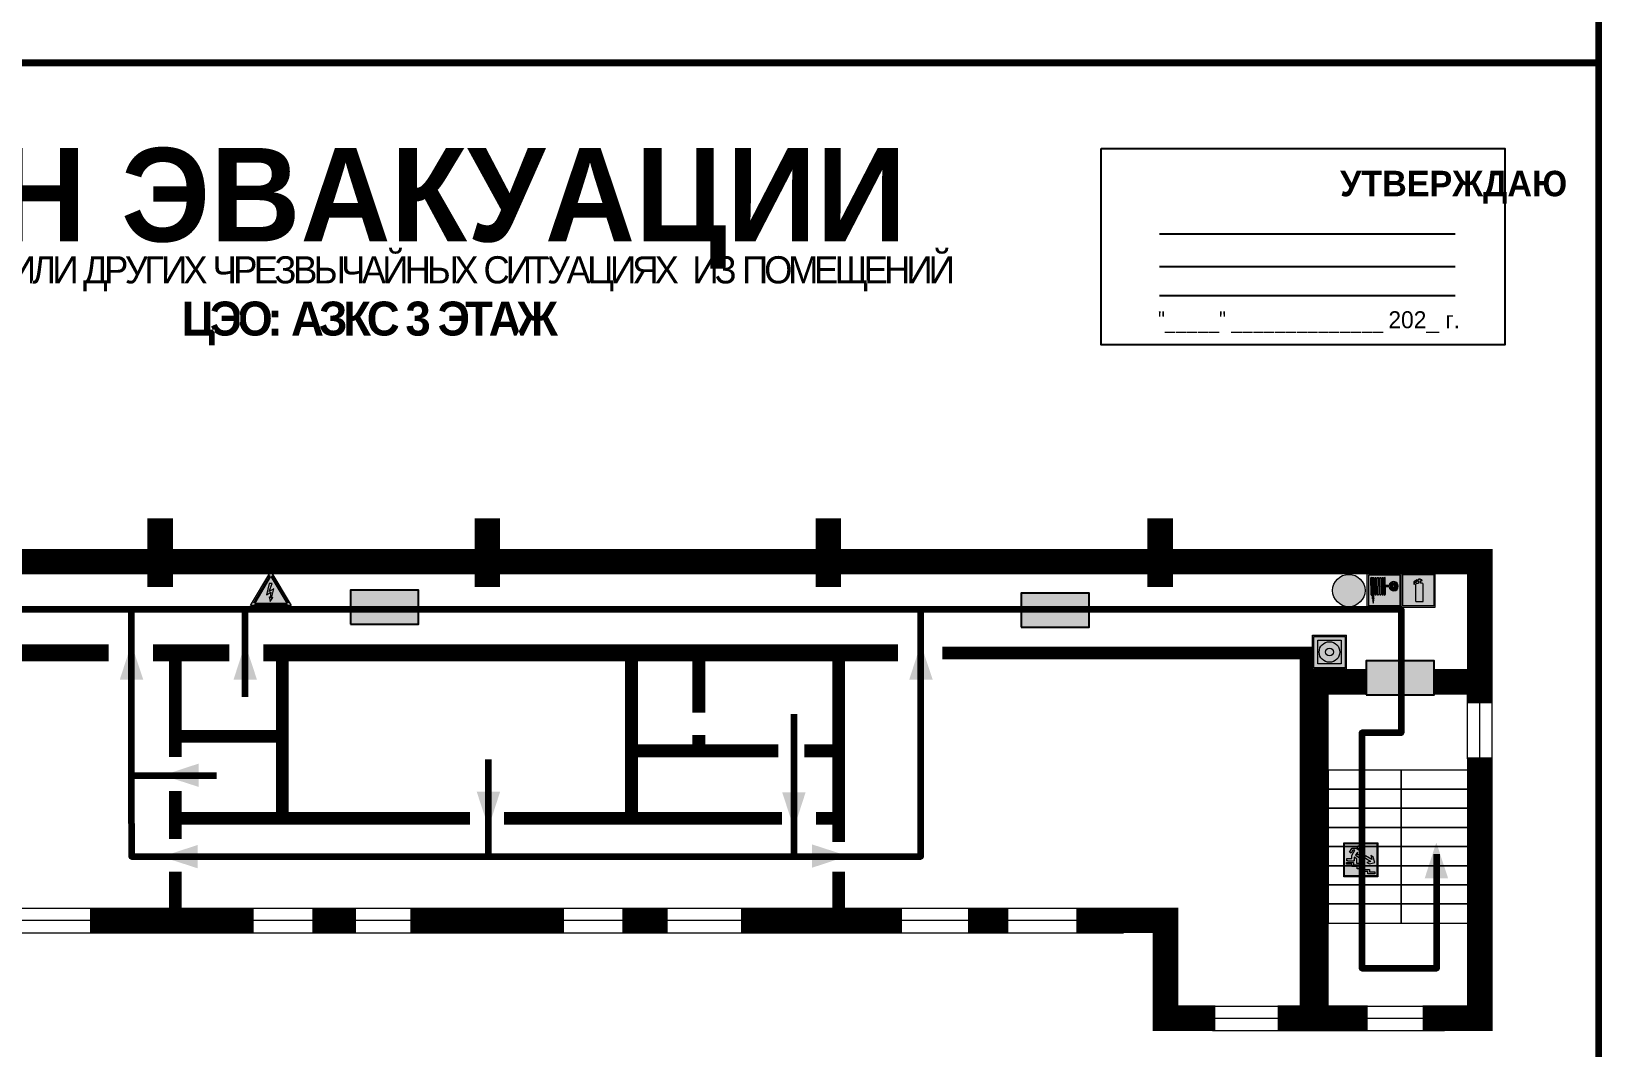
# Model space of a CAD drawing. Header units: millimetres. Extents: x 13114 to 67229, y 22859 to 38520.
# Drawn here: x 26535.2 to 26904, y 24834 to 25073.2 of the extents above; entities that cross this region are included whole.
import ezdxf

# ---------------------------------------------------------------- set-up
doc = ezdxf.new("R2010")
doc.units = ezdxf.units.MM
doc.layers.add('План_Штампы', color=7, linetype='Continuous')
doc.styles.add('обычный', font='arial.ttf')

# ---------------------------------------------------------------- blocks, each defined once
blk = doc.blocks.new('A$C7B4425F7')
at = {"true_color": 0xffffff}
blk.add_hatch(color=7, dxfattribs=at).paths.add_polyline_path([(0, 0), (-16, 0), (-16, -8), (0, -8)])
h = blk.add_hatch(color=126)
h.paths.add_polyline_path([(-0.2, -0.2), (-15.8, -0.2), (-15.8, -7.8), (-0.2, -7.8)])
h.paths.add_polyline_path([(-11.76, -2.03), (-11.76, -3.66), (-11.17, -3.66, -0.568275), (-11.17, -6.18), (-12.58, -6.18), (-12.58, -2.03)], flags=16)
h.paths.add_polyline_path([(-13.33, -4.12, -0.495768), (-13.59, -6.18), (-15.03, -6.18), (-15.03, -2.03), (-13.59, -2.03, -0.487973)], flags=16)
h.paths.add_polyline_path([(-10.25, -2.03), (-9.48, -2.03), (-9.48, -6.18), (-10.25, -6.18)], flags=16)
h.paths.add_polyline_path([(-13.84, -3.69), (-14.24, -3.69), (-14.24, -3.03), (-13.9, -3.03, -0.692621)], flags=0)
h.paths.add_polyline_path([(-9.15, -2.03), (-8.4, -2.03), (-8.04, -3.07), (-7.68, -2.03), (-6.93, -2.03), (-7.64, -4.1), (-6.93, -6.18), (-7.68, -6.18), (-8.04, -5.14), (-8.4, -6.18), (-9.15, -6.18), (-8.44, -4.1)], flags=16)
h.paths.add_polyline_path([(-11.76, -4.46), (-11.42, -4.46, -0.692621), (-11.36, -5.12), (-11.76, -5.12)], flags=0)
h.paths.add_polyline_path([(-13.9, -5.2), (-14.24, -5.2), (-14.24, -4.55), (-13.84, -4.55, -0.708038)], flags=0)
edge = h.paths.add_edge_path(flags=16)
edge.add_ellipse((-5.51, -4.08), major_axis=(0, 2.05), ratio=0.586184, start_angle=0, end_angle=360)
edge = h.paths.add_edge_path(flags=0)
edge.add_ellipse((-5.51, -4.08), major_axis=(0, 1.14), ratio=0.454828, start_angle=0, end_angle=360)
h.paths.add_polyline_path([(-4.13, -4.96, 0.377264), (-3.48, -4.52, 0.0555), (-3.16, -2.03), (-1.66, -2.03), (-1.66, -4.96), (-0.96, -4.96), (-0.96, -7.01), (-1.75, -7.01), (-1.75, -6.18), (-3.3, -6.18), (-3.3, -7.02), (-4.13, -7.02)], flags=16)
h.paths.add_polyline_path([(-2.73, -2.91), (-2.28, -2.91), (-2.28, -4.96), (-3.05, -4.96, 0.079136)], flags=0)
at = {"color": 126}
blk.add_lwpolyline([(-16, -8), (0, -8), (0, 0), (-16, 0)], close=True, dxfattribs=at)
blk = doc.blocks.new('вниз')
at = {"lineweight": 0, "true_color": 0xffffff}
h = blk.add_hatch(color=7, dxfattribs=at)
h.dxf.hatch_style = 1
h.paths.add_polyline_path([(40994.51, -4472.22), (40986.51, -4472.22), (40986.51, -4480.22), (40994.51, -4480.22)])
h.paths.add_polyline_path([(40994.31, -4472.42), (40994.31, -4480.01), (40986.71, -4480.01), (40986.71, -4472.42)], flags=16)
h.paths.add_polyline_path([(40988.43, -4473.53), (40989.43, -4473.53), (40990.19, -4473.96), (40990.19, -4474.6), (40991, -4474.6), (40991, -4475.06), (40989.73, -4475.06), (40989.73, -4474.46), (40989.3, -4475.18), (40990.17, -4475.7), (40990.17, -4477.11), (40989.63, -4477.11), (40989.63, -4476.01), (40988.94, -4475.59), (40988.94, -4476.46), (40988.94, -4476.46), (40987.47, -4476.46), (40987.26, -4476.46), (40987.26, -4475.92), (40988.4, -4475.92), (40988.4, -4475.2), (40989.1, -4473.99), (40988.66, -4473.99), (40988.24, -4474.7), (40987.86, -4474.47), (40988.41, -4473.56)], flags=0)
h.paths.add_polyline_path([(40990.55, -4473.29, -1), (40989.69, -4473.29, -1)], flags=0)
h.paths.add_polyline_path([(40988.85, -4476.89), (40988.85, -4477.43), (40990.1, -4477.43), (40990.1, -4477.99), (40991.34, -4477.99), (40991.34, -4478.54), (40992.59, -4478.54), (40992.59, -4479.09), (40993.83, -4479.09), (40993.83, -4479.52), (40992.17, -4479.52), (40992.17, -4478.97), (40990.91, -4478.97), (40990.91, -4478.41), (40989.68, -4478.41), (40989.68, -4477.86), (40988.43, -4477.86), (40988.43, -4477.31), (40987.6, -4477.31), (40987.18, -4477.31), (40987.18, -4476.89)], flags=0)
h.paths.add_polyline_path([(40991.61, -4475.33), (40993.12, -4476.2), (40992.9, -4475.27), (40993.48, -4475.6), (40993.83, -4476.88), (40992.56, -4477.22), (40991.97, -4476.88), (40992.9, -4476.61), (40991.38, -4475.74), (40991.58, -4475.39)], flags=0)
h.paths.add_polyline_path([(40990.19, -4473.96), (40989.43, -4473.53), (40988.43, -4473.53), (40988.41, -4473.56), (40987.86, -4474.47), (40988.24, -4474.7), (40988.66, -4473.99), (40989.1, -4473.99), (40988.4, -4475.2), (40988.4, -4475.92), (40987.26, -4475.92), (40987.26, -4476.46), (40987.47, -4476.46), (40988.94, -4476.46), (40988.94, -4476.27), (40988.94, -4475.59), (40989.63, -4476.01), (40989.63, -4477.11), (40990.17, -4477.11), (40990.17, -4475.7), (40989.3, -4475.18), (40989.73, -4474.46), (40989.73, -4475.06), (40991, -4475.06), (40991, -4474.6), (40990.19, -4474.6)], flags=0)
h.paths.add_polyline_path([(40990.55, -4473.29, 1), (40989.69, -4473.29, 1)], flags=0)
h.paths.add_polyline_path([(40991.61, -4475.33), (40991.58, -4475.39), (40991.38, -4475.74), (40992.9, -4476.61), (40991.97, -4476.88), (40992.56, -4477.22), (40993.83, -4476.88), (40993.48, -4475.6), (40992.9, -4475.27), (40993.12, -4476.2)], flags=0)
h.paths.add_polyline_path([(40990.1, -4477.43), (40988.85, -4477.43), (40988.85, -4476.89), (40987.18, -4476.89), (40987.18, -4477.31), (40987.6, -4477.31), (40988.43, -4477.31), (40988.43, -4477.86), (40989.68, -4477.86), (40989.68, -4478.41), (40990.91, -4478.41), (40990.91, -4478.97), (40992.17, -4478.97), (40992.17, -4479.52), (40993.83, -4479.52), (40993.83, -4479.09), (40992.59, -4479.09), (40992.59, -4478.54), (40991.34, -4478.54), (40991.34, -4477.99), (40990.1, -4477.99)], flags=0)
at = {"lineweight": 0}
h = blk.add_hatch(color=126, dxfattribs=at)
h.dxf.hatch_style = 1
h.paths.add_polyline_path([(40994.31, -4472.42), (40986.71, -4472.42), (40986.71, -4480.01), (40994.31, -4480.01)])
h.paths.add_polyline_path([(40988.43, -4473.53), (40989.43, -4473.53), (40990.19, -4473.96), (40990.19, -4474.6), (40991, -4474.6), (40991, -4475.06), (40989.73, -4475.06), (40989.73, -4474.46), (40989.3, -4475.18), (40990.17, -4475.7), (40990.17, -4477.11), (40989.63, -4477.11), (40989.63, -4476.01), (40988.94, -4475.59), (40988.94, -4476.46), (40988.94, -4476.46), (40987.47, -4476.46), (40987.26, -4476.46), (40987.26, -4475.92), (40988.4, -4475.92), (40988.4, -4475.2), (40989.1, -4473.99), (40988.66, -4473.99), (40988.24, -4474.7), (40987.86, -4474.47), (40988.41, -4473.56)], flags=16)
h.paths.add_polyline_path([(40990.55, -4473.29, -1), (40989.69, -4473.29, -1)], flags=16)
h.paths.add_polyline_path([(40988.85, -4476.89), (40988.85, -4477.43), (40990.1, -4477.43), (40990.1, -4477.99), (40991.34, -4477.99), (40991.34, -4478.54), (40992.59, -4478.54), (40992.59, -4479.09), (40993.83, -4479.09), (40993.83, -4479.52), (40992.17, -4479.52), (40992.17, -4478.97), (40990.91, -4478.97), (40990.91, -4478.41), (40989.68, -4478.41), (40989.68, -4477.86), (40988.43, -4477.86), (40988.43, -4477.31), (40987.6, -4477.31), (40987.18, -4477.31), (40987.18, -4476.89)], flags=16)
h.paths.add_polyline_path([(40991.61, -4475.33), (40993.12, -4476.2), (40992.9, -4475.27), (40993.48, -4475.6), (40993.83, -4476.88), (40992.56, -4477.22), (40991.97, -4476.88), (40992.9, -4476.61), (40991.38, -4475.74), (40991.58, -4475.39)], flags=16)
at = {"lineweight": 0, "true_color": 0xffffff}
h = blk.add_hatch(color=7, dxfattribs=at)
h.dxf.hatch_style = 1
h.paths.add_polyline_path([(40989.73, -4474.46), (40989.73, -4475.06), (40991, -4475.06), (40991, -4474.6), (40990.19, -4474.6), (40990.19, -4473.96), (40989.43, -4473.53), (40988.43, -4473.53), (40988.41, -4473.56), (40987.86, -4474.47), (40988.24, -4474.7), (40988.66, -4473.99), (40989.1, -4473.99), (40988.4, -4475.2), (40988.4, -4475.92), (40987.26, -4475.92), (40987.26, -4476.46), (40987.47, -4476.46), (40988.94, -4476.46), (40988.94, -4475.59), (40989.63, -4476.01), (40989.63, -4477.11), (40990.17, -4477.11), (40990.17, -4475.7), (40989.3, -4475.18)])
h.paths.add_polyline_path([(40989.69, -4473.29, 1), (40990.55, -4473.29, 1)])
h.paths.add_polyline_path([(40991.61, -4475.33), (40991.58, -4475.39), (40991.38, -4475.74), (40992.9, -4476.61), (40991.97, -4476.88), (40992.56, -4477.22), (40993.83, -4476.88), (40993.48, -4475.6), (40992.9, -4475.27), (40993.12, -4476.2)])
h.paths.add_polyline_path([(40990.1, -4477.43), (40988.85, -4477.43), (40988.85, -4476.89), (40987.18, -4476.89), (40987.18, -4477.31), (40987.6, -4477.31), (40988.43, -4477.31), (40988.43, -4477.86), (40989.68, -4477.86), (40989.68, -4478.41), (40990.91, -4478.41), (40990.91, -4478.97), (40992.17, -4478.97), (40992.17, -4479.52), (40993.83, -4479.52), (40993.83, -4479.09), (40992.59, -4479.09), (40992.59, -4478.54), (40991.34, -4478.54), (40991.34, -4477.99), (40990.1, -4477.99)])
at = {"color": 126, "lineweight": 0}
for points in [[(40986.51, -4472.22), (40994.51, -4472.22), (40994.51, -4480.22), (40986.51, -4480.22)], [(40986.71, -4472.42), (40994.31, -4472.42), (40994.31, -4480.01), (40986.71, -4480.01)]]:
    blk.add_lwpolyline(points, close=True, dxfattribs=at)
for points in [[(40987.47, -4476.46), (40987.26, -4476.46), (40987.26, -4475.92), (40988.4, -4475.92), (40988.4, -4475.2), (40989.1, -4473.99), (40988.66, -4473.99), (40988.24, -4474.7), (40987.86, -4474.47), (40988.41, -4473.56), (40988.43, -4473.53), (40989.43, -4473.53), (40990.19, -4473.96), (40990.19, -4474.6), (40991, -4474.6), (40991, -4475.06), (40989.73, -4475.06), (40989.73, -4474.46), (40989.3, -4475.18), (40990.17, -4475.7), (40990.17, -4477.11), (40989.63, -4477.11), (40989.63, -4476.01), (40988.94, -4475.59), (40988.94, -4476.46)], [(40987.47, -4476.46), (40988.94, -4476.46), (40988.94, -4476.27)], [(40991.58, -4475.39), (40991.38, -4475.74), (40992.9, -4476.61), (40991.97, -4476.88), (40992.56, -4477.22), (40993.83, -4476.88), (40993.48, -4475.6), (40992.9, -4475.27), (40993.12, -4476.2), (40991.61, -4475.33), (40991.58, -4475.39)], [(40987.6, -4477.31), (40987.18, -4477.31), (40987.18, -4476.89), (40988.85, -4476.89), (40988.85, -4477.43), (40990.1, -4477.43), (40990.1, -4477.99), (40991.34, -4477.99), (40991.34, -4478.54), (40992.59, -4478.54), (40992.59, -4479.09), (40993.83, -4479.09), (40993.83, -4479.52), (40992.17, -4479.52), (40992.17, -4478.97), (40990.91, -4478.97), (40990.91, -4478.41), (40989.68, -4478.41), (40989.68, -4477.86), (40988.43, -4477.86), (40988.43, -4477.31), (40987.6, -4477.31)]]:
    blk.add_lwpolyline(points, dxfattribs=at)
blk.add_circle((40990.12, -4473.29), 0.432, dxfattribs=at)
blk = doc.blocks.new('A$C54414219')
at = {"true_color": 0xffffff}
h = blk.add_hatch(color=7, dxfattribs=at)
h.paths.add_polyline_path([(2.39, -9.45), (2.39, -18.3), (11.23, -18.3), (11.23, -9.45)], flags=0)
h.paths.add_polyline_path([(10.71, -13.87, -1), (2.92, -13.87, -1)], flags=0)
h.paths.add_polyline_path([(8.3, -13.87, -1), (5.33, -13.87, -1)], flags=0)
h.paths.add_polyline_path([(0.41, -7.47), (0.41, -20.27), (13.21, -20.27), (13.21, -7.47)])
h.paths.add_polyline_path([(0.92, -19.77), (12.71, -19.77), (12.71, -7.98), (0.92, -7.98)], flags=16)
h.paths.add_polyline_path([(11.23, -9.45), (11.23, -18.3), (2.39, -18.3), (2.39, -9.45)], flags=0)
at = {"lineweight": 5}
h = blk.add_hatch(color=242, dxfattribs=at)
h.paths.add_polyline_path([(12.71, -7.98), (0.92, -7.98), (0.92, -19.77), (12.71, -19.77)])
h.paths.add_polyline_path([(11.23, -18.3), (2.39, -18.3), (2.39, -9.45), (11.23, -9.45)], flags=16)
h.paths.add_polyline_path([(10.71, -13.87, -1), (2.92, -13.87, -1)], flags=0)
h.paths.add_polyline_path([(8.3, -13.87, -1), (5.33, -13.87, -1)], flags=0)
at = {"true_color": 0xffffff}
h = blk.add_hatch(color=7, dxfattribs=at)
h.paths.add_polyline_path([(2.39, -9.45), (2.39, -18.3), (11.23, -18.3), (11.23, -9.45)])
h.paths.add_polyline_path([(10.71, -13.87, -1), (2.92, -13.87, -1)], flags=16)
h.paths.add_polyline_path([(8.3, -13.87, -1), (5.33, -13.87, -1)], flags=0)
at = {"lineweight": 5}
h = blk.add_hatch(color=242, dxfattribs=at)
h.paths.add_polyline_path([(2.92, -13.87, 1), (10.71, -13.87, 1)])
h.paths.add_polyline_path([(8.3, -13.87, -1), (5.33, -13.87, -1)], flags=16)
at = {"color": 242, "lineweight": 5}
for p, q in [((0.41, -20.27), (0.41, -7.47)), ((0.41, -7.47), (13.21, -7.47)), ((0.41, -7.47), (13.21, -7.47)), ((13.21, -20.27), (13.21, -7.47)), ((0.41, -20.27), (13.21, -20.27))]:
    blk.add_line(p, q, dxfattribs=at)
for points in [[(0.92, -7.98), (12.71, -7.98), (12.71, -19.77), (0.92, -19.77)], [(2.39, -9.45), (11.23, -9.45), (11.23, -18.3), (2.39, -18.3)]]:
    blk.add_lwpolyline(points, close=True, dxfattribs=at)
for radius in [3.89, 1.49]:
    blk.add_circle((6.81, -13.87), radius, dxfattribs=at)
blk = doc.blocks.new('A$C3E6D3DDE')
at = {"lineweight": 5}
h = blk.add_hatch(color=40, dxfattribs=at)
h.paths.add_polyline_path([(24.1, 1.45), (16.46, -11.35), (31.74, -11.35)])
h.paths.add_polyline_path([(24.09, -0.46), (30.03, -10.41), (18.14, -10.41)], flags=16)
h.paths.add_polyline_path([(24.54, -3.08), (23.41, -6.02), (25.13, -5.01), (24.33, -8.5), (24.82, -8.27), (23.79, -9.86), (23.4, -8.04), (23.8, -8.43), (24.04, -6.29), (22.39, -7.25), (23.44, -3.08)], flags=0)
h = blk.add_hatch(color=256, dxfattribs=at)
h.paths.add_polyline_path([(24.37, 0.03, 0.567511), (23.82, 0.03), (17.59, -10.4, 0.582454), (17.86, -10.88), (30.32, -10.88, 0.582149), (30.6, -10.4)])
h.paths.add_polyline_path([(24.09, -0.46), (18.14, -10.41), (30.03, -10.41)], flags=16)
h.paths.add_polyline_path([(24.54, -3.08), (23.41, -6.02), (25.13, -5.01), (24.33, -8.5), (24.82, -8.27), (23.79, -9.86), (23.4, -8.04), (23.8, -8.43), (24.04, -6.29), (22.39, -7.25), (23.44, -3.08)], flags=0)
h = blk.add_hatch(color=40, dxfattribs=at)
h.paths.add_polyline_path([(24.09, -0.46), (18.14, -10.41), (30.03, -10.41)])
h.paths.add_polyline_path([(24.82, -8.27), (23.79, -9.86), (23.4, -8.04), (23.8, -8.43), (24.04, -6.29), (22.39, -7.25), (23.44, -3.08), (24.54, -3.08), (23.41, -6.02), (25.13, -5.01), (24.33, -8.5)], flags=16)
at = {"color": 40, "lineweight": 5}
for p, q in [((16.46, -11.35), (24.1, 1.45)), ((24.1, 1.45), (31.74, -11.35))]:
    blk.add_line(p, q, dxfattribs=at)
at = {"lineweight": 5}
for p, q in [((17.59, -10.4), (23.82, 0.03)), ((24.37, 0.03), (30.6, -10.4)), ((18.14, -10.41), (24.09, -0.46)), ((23.44, -3.08), (22.39, -7.25)), ((23.41, -6.02), (24.54, -3.08)), ((25.13, -5.01), (23.41, -6.02)), ((24.54, -3.08), (23.44, -3.08)), ((24.09, -0.46), (30.03, -10.41)), ((24.33, -8.5), (25.13, -5.01)), ((17.86, -10.88), (30.32, -10.88)), ((18.14, -10.41), (30.03, -10.41)), ((22.39, -7.25), (24.04, -6.29)), ((23.8, -8.43), (23.4, -8.04)), ((23.4, -8.04), (23.79, -9.86)), ((23.79, -9.86), (24.82, -8.27)), ((24.04, -6.29), (23.8, -8.43)), ((24.82, -8.27), (24.33, -8.5))]:
    blk.add_line(p, q, dxfattribs=at)
at = {"color": 50, "lineweight": 5}
blk.add_line((31.74, -11.35), (16.46, -11.35), dxfattribs=at)
blk = doc.blocks.new('A$C32E8229D')
at = {"true_color": 0xffffff}
blk.add_hatch(color=7, dxfattribs=at).paths.add_polyline_path([(0, 0), (0, -8), (16, -8), (16, 0)])
h = blk.add_hatch(color=126)
h.paths.add_polyline_path([(0.2, -0.2), (15.8, -0.2), (15.8, -7.8), (0.2, -7.8)])
h.paths.add_polyline_path([(13.49, -2.05), (12.08, -2.05), (11.37, -2.63, 0.162397), (11.29, -2.84), (11.29, -3.63), (10.35, -3.63), (10.35, -4.05), (11.68, -4.05), (11.68, -3.48), (12.26, -4.28), (11.29, -5.1), (11.29, -6.78), (11.85, -6.78), (11.85, -5.44), (12.8, -4.64), (12.8, -5.94), (14.46, -5.94), (14.46, -5.39), (13.45, -5.39), (13.45, -3.97), (12.46, -2.59), (13.15, -2.59), (13.69, -3.34), (14.18, -3)], flags=16)
h.paths.add_polyline_path([(10.74, -1.82, 1), (11.8, -1.82, 1)], flags=16)
h.paths.add_polyline_path([(9.39, -3.59), (5.99, -3.59), (6.56, -3.03), (5.91, -3.03), (5.1, -3.83), (5.91, -4.64), (6.56, -4.64), (5.99, -4.09), (9.39, -4.09)], flags=16)
h.paths.add_polyline_path([(4.29, -1.08), (1.72, -1.08), (1.72, -6.6), (4.29, -6.6)], flags=16)
at = {"color": 126}
blk.add_lwpolyline([(16, -8), (0, -8), (0, 0), (16, 0)], close=True, dxfattribs=at)
blk = doc.blocks.new('A$C37112FD5')
at = {"true_color": 0xf5f5ff}
h = blk.add_hatch(color=7, dxfattribs=at)
h.dxf.hatch_style = 1
h.paths.add_polyline_path([(12.8, -7.4), (0, -7.4), (0, -20.2), (12.8, -20.2)])
h.paths.add_polyline_path([(12.29, -7.91), (12.29, -19.69), (0.51, -19.69), (0.51, -7.91)], flags=16)
h.paths.add_polyline_path([(4.98, -9.04, -0.42597), (5.17, -9.22), (5.17, -12.25), (5.17, -15.29, -0.432244), (4.98, -15.47), (4.83, -15.47, -0.42597), (4.64, -15.29), (4.64, -12.25), (4.64, -9.22, -0.432244), (4.83, -9.04)], flags=0)
h.paths.add_polyline_path([(4.28, -9.22), (4.28, -12.25), (4.28, -15.29, -0.432244), (4.09, -15.47), (3.94, -15.47, -0.42597), (3.75, -15.29), (3.75, -12.25), (3.75, -9.22, -0.432244), (3.94, -9.04), (4.09, -9.04, -0.42597)], flags=0)
h.paths.add_polyline_path([(5.72, -9.04), (5.87, -9.04, -0.42597), (6.06, -9.22), (6.06, -12.25), (6.06, -15.29, -0.432244), (5.87, -15.47), (5.72, -15.47, -0.42597), (5.53, -15.29), (5.53, -12.25), (5.53, -9.22, -0.432244)], flags=0)
h.paths.add_polyline_path([(6.42, -8.9), (6.5, -8.9, -0.42597), (6.69, -9.08), (6.69, -12.03), (8.21, -12.03, -15.824349), (8.21, -12.47), (6.69, -12.47), (6.69, -15.42, -0.432244), (6.5, -15.6), (6.42, -15.6)], flags=0)
h.paths.add_polyline_path([(3.39, -9.22), (3.39, -12.25), (3.39, -15.29, -0.432244), (3.2, -15.47), (3.05, -15.47, -0.42597), (2.85, -15.29), (2.85, -12.25), (2.85, -9.22, -0.432244), (3.05, -9.04), (3.2, -9.04, -0.42597)], flags=0)
h.paths.add_polyline_path([(2.5, -9.22), (2.5, -16.71), (1.96, -16.71), (1.96, -9.22, -0.432244), (2.15, -9.04), (2.31, -9.04, -0.42597)], flags=0)
h.paths.add_polyline_path([(1.61, -8.9), (1.61, -15.6), (1.57, -15.6, -0.42597), (1.37, -15.42), (1.37, -12.03), (1.37, -9.09, -0.432244), (1.57, -8.9)], flags=0)
h.paths.add_polyline_path([(9.76, -10.81), (9.76, -12.03), (8.49, -12.03, -0.336371)], flags=0)
h.paths.add_polyline_path([(8.49, -12.47), (9.76, -12.47), (9.76, -13.7, -0.336371)], flags=0)
h.paths.add_polyline_path([(10.11, -10.81, -0.336371), (11.38, -12.03), (10.11, -12.03)], flags=0)
h.paths.add_polyline_path([(10.11, -12.47), (11.38, -12.47, -0.336371), (10.11, -13.7)], flags=0)
h.paths.add_polyline_path([(2.5, -16.84), (2.5, -17.05), (1.97, -17.05), (1.97, -16.84)], flags=0)
h.paths.add_polyline_path([(2.5, -17.24, -0.033778), (2.24, -18.6, -0.033778), (1.97, -17.24)], flags=0)
h = blk.add_hatch(color=242)
h.dxf.hatch_style = 1
h.paths.add_polyline_path([(12.29, -7.91), (0.51, -7.91), (0.51, -19.69), (12.29, -19.69)])
h.paths.add_polyline_path([(6.42, -15.6), (6.42, -8.9), (6.5, -8.9, -0.42597), (6.69, -9.08), (6.69, -12.03), (8.21, -12.03, -15.824349), (8.21, -12.47), (6.69, -12.47), (6.69, -15.42, -0.432244), (6.5, -15.6)], flags=16)
h.paths.add_polyline_path([(5.87, -15.47), (5.72, -15.47, -0.42597), (5.53, -15.29), (5.53, -12.25), (5.53, -9.22, -0.432244), (5.72, -9.04), (5.87, -9.04, -0.42597), (6.06, -9.22), (6.06, -12.25), (6.06, -15.29, -0.432244)], flags=16)
h.paths.add_polyline_path([(4.98, -15.47), (4.83, -15.47, -0.42597), (4.64, -15.29), (4.64, -12.25), (4.64, -9.22, -0.432244), (4.83, -9.04), (4.98, -9.04, -0.42597), (5.17, -9.22), (5.17, -12.25), (5.17, -15.29, -0.432244)], flags=16)
h.paths.add_polyline_path([(4.09, -15.47), (3.94, -15.47, -0.42597), (3.75, -15.29), (3.75, -12.25), (3.75, -9.22, -0.432244), (3.94, -9.04), (4.09, -9.04, -0.42597), (4.28, -9.22), (4.28, -12.25), (4.28, -15.29, -0.432244)], flags=16)
h.paths.add_polyline_path([(3.2, -15.47), (3.05, -15.47, -0.42597), (2.85, -15.29), (2.85, -12.25), (2.85, -9.22, -0.432244), (3.05, -9.04), (3.2, -9.04, -0.42597), (3.39, -9.22), (3.39, -12.25), (3.39, -15.29, -0.432244)], flags=16)
h.paths.add_polyline_path([(2.5, -17.05), (1.97, -17.05), (1.97, -16.84), (2.5, -16.84)], flags=16)
h.paths.add_polyline_path([(2.5, -17.24, -0.033778), (2.24, -18.6, -0.033778), (1.97, -17.24)], flags=16)
h.paths.add_polyline_path([(2.5, -16.71), (1.96, -16.71), (1.96, -9.22, -0.432244), (2.15, -9.04), (2.31, -9.04, -0.42597), (2.5, -9.22)], flags=16)
h.paths.add_polyline_path([(1.61, -15.6), (1.57, -15.6, -0.42597), (1.37, -15.42), (1.37, -12.03), (1.37, -9.09, -0.432244), (1.57, -8.9), (1.61, -8.9)], flags=16)
h.paths.add_polyline_path([(8.49, -12.47), (9.76, -12.47), (9.76, -13.7, -0.336371)], flags=0)
h.paths.add_polyline_path([(10.11, -13.7), (10.11, -12.47), (11.38, -12.47, -0.336371)], flags=0)
h.paths.add_polyline_path([(8.49, -12.03, -0.336371), (9.76, -10.81), (9.76, -12.03)], flags=0)
h.paths.add_polyline_path([(10.11, -12.03), (10.11, -10.81, -0.336371), (11.38, -12.03)], flags=0)
h = blk.add_hatch(color=7, dxfattribs=at)
h.dxf.hatch_style = 1
h.paths.add_polyline_path([(1.61, -8.9), (1.57, -8.9, 0.432244), (1.37, -9.09), (1.37, -12.03), (1.37, -15.42, 0.42597), (1.57, -15.6), (1.61, -15.6)])
h.paths.add_polyline_path([(2.5, -9.22, 0.42597), (2.31, -9.04), (2.15, -9.04, 0.432244), (1.96, -9.22), (1.96, -16.71), (2.5, -16.71)])
h.paths.add_polyline_path([(2.5, -16.84), (1.97, -16.84), (1.97, -17.05), (2.5, -17.05)])
h.paths.add_polyline_path([(2.5, -17.24), (1.97, -17.24, 0.033778), (2.24, -18.6, 0.033778)])
h.paths.add_polyline_path([(3.39, -12.25), (3.39, -9.22, 0.42597), (3.2, -9.04), (3.05, -9.04, 0.432244), (2.85, -9.22), (2.85, -12.25), (2.85, -15.29, 0.42597), (3.05, -15.47), (3.2, -15.47, 0.432244), (3.39, -15.29)])
h.paths.add_polyline_path([(4.28, -12.25), (4.28, -9.22, 0.42597), (4.09, -9.04), (3.94, -9.04, 0.432244), (3.75, -9.22), (3.75, -12.25), (3.75, -15.29, 0.42597), (3.94, -15.47), (4.09, -15.47, 0.432244), (4.28, -15.29)])
h.paths.add_polyline_path([(5.17, -12.25), (5.17, -9.22, 0.42597), (4.98, -9.04), (4.83, -9.04, 0.432244), (4.64, -9.22), (4.64, -12.25), (4.64, -15.29, 0.42597), (4.83, -15.47), (4.98, -15.47, 0.432244), (5.17, -15.29)])
h.paths.add_polyline_path([(6.06, -12.25), (6.06, -9.22, 0.42597), (5.87, -9.04), (5.72, -9.04, 0.432244), (5.53, -9.22), (5.53, -12.25), (5.53, -15.29, 0.42597), (5.72, -15.47), (5.87, -15.47, 0.432244), (6.06, -15.29)])
h.paths.add_polyline_path([(6.69, -12.47), (8.21, -12.47, 15.824349), (8.21, -12.03), (6.69, -12.03), (6.69, -9.08, 0.42597), (6.5, -8.9), (6.42, -8.9), (6.42, -15.6), (6.5, -15.6, 0.432244), (6.69, -15.42)])
h.paths.add_polyline_path([(8.49, -12.47), (9.76, -12.47), (9.76, -13.7, -0.336371)], flags=16)
h.paths.add_polyline_path([(8.49, -12.03, -0.336371), (9.76, -10.81), (9.76, -12.03)], flags=16)
h.paths.add_polyline_path([(10.11, -12.47), (11.38, -12.47, -0.336371), (10.11, -13.7)], flags=16)
h.paths.add_polyline_path([(10.11, -12.03), (10.11, -10.81, -0.336371), (11.38, -12.03)], flags=16)
h = blk.add_hatch(color=242)
h.dxf.hatch_style = 1
h.paths.add_polyline_path([(9.76, -10.81, 0.336371), (8.49, -12.03), (9.76, -12.03)])
h.paths.add_polyline_path([(10.11, -10.81), (10.11, -12.03), (11.38, -12.03, 0.336371)])
h.paths.add_polyline_path([(11.38, -12.47), (10.11, -12.47), (10.11, -13.7, 0.336371)])
h.paths.add_polyline_path([(9.76, -12.47), (8.49, -12.47, 0.336371), (9.76, -13.7)])
at = {"color": 242, "lineweight": 5}
for p, q in [((0, -20.2), (0, -7.4)), ((0, -7.4), (12.8, -7.4)), ((1.37, -12.03), (1.37, -9.08)), ((1.57, -8.9), (1.61, -8.9)), ((1.61, -8.9), (1.61, -15.6)), ((1.96, -16.71), (1.96, -9.22)), ((2.15, -9.04), (2.31, -9.04)), ((2.5, -16.71), (2.5, -9.22)), ((2.85, -12.25), (2.85, -9.22)), ((3.05, -9.04), (3.2, -9.04)), ((3.39, -12.25), (3.39, -9.22)), ((3.75, -12.25), (3.75, -9.22)), ((3.94, -9.04), (4.09, -9.04)), ((4.28, -12.25), (4.28, -9.22)), ((4.64, -12.25), (4.64, -9.22)), ((4.83, -9.04), (4.98, -9.04)), ((5.17, -12.25), (5.17, -9.22)), ((5.53, -12.25), (5.53, -9.22)), ((5.72, -9.04), (5.87, -9.04)), ((6.06, -12.25), (6.06, -9.22)), ((6.42, -8.9), (6.42, -15.6)), ((6.5, -8.9), (6.42, -8.9)), ((6.69, -12.03), (6.69, -9.08)), ((9.76, -10.81), (9.76, -12.03)), ((10.11, -10.81), (10.11, -12.03)), ((12.8, -20.2), (12.8, -7.4)), ((1.37, -12.03), (1.37, -15.42)), ((1.57, -15.6), (1.61, -15.6)), ((1.96, -16.71), (2.5, -16.71)), ((1.97, -16.84), (2.5, -16.84)), ((1.97, -17.05), (1.97, -16.84)), ((2.5, -17.05), (1.97, -17.05)), ((1.97, -17.24), (2.5, -17.24)), ((2.5, -16.84), (2.5, -17.05)), ((2.85, -12.25), (2.85, -15.29)), ((3.05, -15.47), (3.2, -15.47)), ((3.39, -12.25), (3.39, -15.29)), ((3.75, -12.25), (3.75, -15.29)), ((3.94, -15.47), (4.09, -15.47)), ((4.28, -12.25), (4.28, -15.29)), ((4.64, -12.25), (4.64, -15.29)), ((4.83, -15.47), (4.98, -15.47)), ((5.17, -12.25), (5.17, -15.29)), ((5.53, -12.25), (5.53, -15.29)), ((5.72, -15.47), (5.87, -15.47)), ((6.06, -12.25), (6.06, -15.29)), ((6.42, -15.6), (6.5, -15.6)), ((8.21, -12.03), (6.69, -12.03)), ((8.21, -12.47), (6.69, -12.47)), ((6.69, -12.47), (6.69, -15.42)), ((9.76, -12.03), (8.49, -12.03)), ((9.76, -12.47), (8.49, -12.47)), ((9.76, -12.47), (9.76, -13.7)), ((11.38, -12.03), (10.11, -12.03)), ((11.38, -12.47), (10.11, -12.47)), ((10.11, -12.47), (10.11, -13.7)), ((0, -20.2), (12.8, -20.2))]:
    blk.add_line(p, q, dxfattribs=at)
blk.add_lwpolyline([(0.51, -7.91), (12.29, -7.91), (12.29, -19.69), (0.51, -19.69)], close=True, dxfattribs=at)
for centre, radius, start, end in [((1.56, -9.09), 0.182, 87.10267, 180.60715), ((2.15, -9.22), 0.182, 87.10267, 180.60715), ((2.32, -9.22), 0.182, 359.39285, 92.89733), ((3.04, -9.22), 0.182, 87.10267, 180.60715), ((3.21, -9.22), 0.182, 359.39285, 92.89733), ((3.93, -9.22), 0.182, 87.10267, 180.60715), ((4.1, -9.22), 0.182, 359.39285, 92.89733), ((4.82, -9.22), 0.182, 87.10267, 180.60715), ((4.99, -9.22), 0.182, 359.39285, 92.89733), ((5.71, -9.22), 0.182, 87.10267, 180.60715), ((5.88, -9.22), 0.182, 359.39285, 92.89733), ((6.51, -9.09), 0.182, 359.39285, 92.89733), ((9.93, -12.25), 1.74, 187.23185, 172.76815), ((9.93, -12.25), 1.46, 96.99266, 171.35851), ((9.93, -12.25), 1.46, 8.64149, 83.00734), ((1.56, -15.42), 0.182, 179.39285, 272.89733), ((12.17, -15.98), 10.27, 187.04098, 194.7793), ((-7.7, -15.98), 10.27, 345.2207, 352.95902), ((3.04, -15.29), 0.182, 179.39285, 272.89733), ((3.21, -15.29), 0.182, 267.10267, 0.60715), ((3.93, -15.29), 0.182, 179.39285, 272.89733), ((4.1, -15.29), 0.182, 267.10267, 0.60715), ((4.82, -15.29), 0.182, 179.39285, 272.89733), ((4.99, -15.29), 0.182, 267.10267, 0.60715), ((5.71, -15.29), 0.182, 179.39285, 272.89733), ((5.88, -15.29), 0.182, 267.10267, 0.60715), ((6.51, -15.42), 0.182, 267.10267, 0.60715), ((9.93, -12.25), 1.46, 188.64149, 263.00734), ((9.93, -12.25), 1.46, 276.99266, 351.35851)]:
    blk.add_arc(centre, radius, start, end, dxfattribs=at)
blk = doc.blocks.new('A$C3AD82952')
at = {"true_color": 0xf5f5ff}
h = blk.add_hatch(color=7, dxfattribs=at)
h.dxf.hatch_style = 1
h.paths.add_polyline_path([(8.21, 8.73, 0.414214), (7.89, 9.05), (7.22, 9.05), (7.22, 9.92), (7.59, 9.92, 1), (7.57, 10.36), (7.22, 10.36), (7.22, 10.6), (6.43, 10.6), (6.43, 10.36), (6.01, 10.36), (4.74, 9.59), (4.74, 8.69), (4.98, 8.73), (4.98, 9.26), (6.12, 9.91), (6.43, 9.91), (6.43, 9.05), (5.76, 9.05, 0.414214), (5.44, 8.73), (5.44, 2.2), (8.21, 2.2)], flags=0)
h.paths.add_polyline_path([(12.8, 12.8), (0, 12.8), (0, 0), (12.8, 0)])
h.paths.add_polyline_path([(0.51, 12.29), (12.29, 12.29), (12.29, 0.51), (0.51, 0.51)], flags=16)
h.paths.add_polyline_path([(4.74, 9.59), (6.01, 10.36), (6.43, 10.36), (6.43, 10.6), (7.22, 10.6), (7.22, 10.36), (7.59, 10.36, -0.94586), (7.59, 9.92), (7.22, 9.92), (7.22, 9.05), (7.89, 9.05, -0.414214), (8.21, 8.73), (8.21, 2.2), (5.44, 2.2), (5.44, 8.73, -0.414214), (5.76, 9.05), (6.43, 9.05), (6.43, 9.91), (6.12, 9.91), (4.98, 9.26), (4.98, 8.73), (4.74, 8.69)], flags=0)
h = blk.add_hatch(color=242)
h.dxf.hatch_style = 1
h.paths.add_polyline_path([(12.29, 12.29), (0.51, 12.29), (0.51, 0.51), (12.29, 0.51)])
h.paths.add_polyline_path([(4.74, 8.69), (4.74, 9.59), (6.01, 10.36), (6.43, 10.36), (6.43, 10.6), (7.22, 10.6), (7.22, 10.36), (7.59, 10.36, -0.94586), (7.59, 9.92), (7.22, 9.92), (7.22, 9.05), (7.89, 9.05, -0.414214), (8.21, 8.73), (8.21, 2.2), (5.44, 2.2), (5.44, 8.73, -0.414214), (5.76, 9.05), (6.43, 9.05), (6.43, 9.91), (6.12, 9.91), (4.98, 9.26), (4.98, 8.73)], flags=16)
h = blk.add_hatch(color=7, dxfattribs=at)
h.dxf.hatch_style = 1
h.paths.add_polyline_path([(8.21, 8.73, 0.414214), (7.89, 9.05), (7.22, 9.05), (7.22, 9.92), (7.59, 9.92, 1), (7.57, 10.36), (7.22, 10.36), (7.22, 10.6), (6.43, 10.6), (6.43, 10.36), (6.01, 10.36), (4.74, 9.59), (4.74, 8.69), (4.98, 8.73), (4.98, 9.26), (6.12, 9.91), (6.43, 9.91), (6.43, 9.05), (5.76, 9.05, 0.414214), (5.44, 8.73), (5.44, 2.2), (8.21, 2.2)])
at = {"color": 242, "lineweight": 5}
for p, q in [((0, 0), (0, 12.8)), ((0, 12.8), (12.8, 12.8)), ((12.8, 0), (12.8, 12.8)), ((6.01, 10.36), (4.74, 9.59)), ((4.74, 9.59), (4.74, 8.69)), ((4.74, 8.69), (4.98, 8.73)), ((4.98, 9.26), (6.12, 9.91)), ((4.98, 8.73), (4.98, 9.26)), ((5.44, 2.2), (5.44, 8.73)), ((5.76, 9.05), (6.43, 9.05)), ((6.01, 10.36), (6.43, 10.36)), ((6.12, 9.91), (6.43, 9.91)), ((7.22, 10.6), (6.43, 10.6)), ((6.43, 10.6), (6.43, 10.36)), ((6.43, 9.91), (6.43, 9.05)), ((7.22, 10.36), (7.22, 10.6)), ((7.59, 10.36), (7.22, 10.36)), ((7.22, 9.05), (7.22, 9.92)), ((7.59, 9.92), (7.22, 9.92)), ((7.89, 9.05), (7.22, 9.05)), ((8.21, 2.2), (8.21, 8.73)), ((0, 0), (12.8, 0)), ((5.44, 2.2), (8.21, 2.2))]:
    blk.add_line(p, q, dxfattribs=at)
blk.add_lwpolyline([(0.51, 12.29), (12.29, 12.29), (12.29, 0.51), (0.51, 0.51)], close=True, dxfattribs=at)
for centre, radius, start, end in [((5.76, 8.73), 0.32, 90, 180), ((7.58, 10.14), 0.223, 273.18746, 86.81254), ((7.89, 8.73), 0.32, 0, 90)]:
    blk.add_arc(centre, radius, start, end, dxfattribs=at)
blk = doc.blocks.new('A$C7B8C2D5B')
at = {"lineweight": 0}
h = blk.add_hatch(color=5, dxfattribs=at)
h.dxf.hatch_style = 1
h.paths.add_polyline_path([(1.4, -3.02, 1), (-2.11, -3.02, 1)])
at = {"color": 5, "lineweight": 0}
blk.add_circle((-0.36, -3.02), 1.75, dxfattribs=at)

msp = doc.modelspace()

# ---------------------------------------------------------------- linework, layer by layer
at = {"color": 6, "lineweight": 100}
for points in [[(26303.99, 25065.78), (26903.99, 25065.78), (26903.99, 25460.78), (26303.99, 25460.78)], [(26303.99, 24670.78), (26903.99, 24670.78), (26903.99, 25065.78), (26303.99, 25065.78)]]:
    msp.add_lwpolyline(points, close=True, dxfattribs=at)
msp.add_lwpolyline([(26786.93, 25045.62), (26881.93, 25045.62), (26881.93, 24999.41), (26786.93, 24999.41)], close=True)
for points in [[(26800.68, 25025.57), (26870.21, 25025.57)], [(26800.68, 25017.81), (26870.21, 25017.81)], [(26800.68, 25011.02), (26870.21, 25011.02)]]:
    msp.add_lwpolyline(points)
at = {"color": 0, "lineweight": 0}
for points, const_width in [([(26565.57, 24958.62), (26565.57, 24942.43)], 6), ([(26642.51, 24958.62), (26642.51, 24942.43)], 6), ([(26722.74, 24958.62), (26722.74, 24942.43)], 6), ([(26800.84, 24958.62), (26800.84, 24942.43)], 6), ([(26430.57, 24926.92), (26553.47, 24926.92)], 4), ([(26563.87, 24926.92), (26581.82, 24926.92)], 4), ([(26569.15, 24902.4), (26569.15, 24926.79), (26569.15, 24907.28), (26594.29, 24907.28), (26594.29, 24926.02), (26594.29, 24888.02), (26569.15, 24888.02), (26638.47, 24888.02)], 3), ([(26589.85, 24926.92), (26739.13, 24926.92)], 4), ([(26676.45, 24888.02), (26676.45, 24925.38), (26676.45, 24903.87), (26710.98, 24903.87)], 3), ([(26692.28, 24912.85), (26692.28, 24925.59)], 3), ([(26719.84, 24888.02), (26725.18, 24888.02), (26725.18, 24882.45), (26725.18, 24926.11)], 3), ([(26749.56, 24926.92), (26835.11, 24926.92), (26835.11, 24840.18)], 3), ([(26692.28, 24903.87), (26692.28, 24907.58)], 3), ([(26725.18, 24903.87), (26717.13, 24903.87)], 3), ([(26569.15, 24883.14), (26569.15, 24894.44)], 3), ([(26646.48, 24888.02), (26711.88, 24888.02)], 3), ([(26569.15, 24864), (26569.15, 24875.44)], 3), ([(26725.18, 24875.41), (26725.18, 24865.78)], 3)]:
    msp.add_lwpolyline(points, dxfattribs=dict(at, const_width=const_width))
at = {"color": 0, "lineweight": 100, "const_width": 6}
for points in [[(26328.79, 24948.4), (26876.05, 24948.4), (26876.05, 24915.07)], [(26837.48, 24840.98), (26837.48, 24920.12), (26849.38, 24920.12)], [(26876.05, 24920.12), (26865.35, 24920.12)], [(26876.05, 24902.35), (26876.05, 24840.98), (26862.6, 24840.98)], [(26587.56, 24864), (26549.01, 24864)], [(26611.66, 24864), (26601.33, 24864)], [(26660.54, 24864), (26624.4, 24864)], [(26684.98, 24864), (26674.31, 24864)], [(26740.09, 24864), (26702.19, 24864)], [(26765.13, 24864), (26755.63, 24864)], [(26813.81, 24840.98), (26802.08, 24840.98), (26802.08, 24864), (26781.12, 24864)], [(26849.62, 24840.98), (26828.47, 24840.98)]]:
    msp.add_lwpolyline(points, dxfattribs=at)
at = {"color": 126, "lineweight": 100, "true_color": 0x008754}
for points in [[(26331.72, 24937.21), (26857.54, 24937.21), (26857.54, 24908.12), (26848.3, 24908.12), (26848.3, 24852.71), (26865.89, 24852.71), (26865.89, 24879.56)], [(26558.81, 24886.75), (26558.81, 24937.21)], [(26585.57, 24916.57), (26585.57, 24937.21)], [(26744.54, 24886.75), (26744.54, 24937.21)], [(26714.61, 24912.48), (26714.61, 24879.01)], [(26642.76, 24901.8), (26642.76, 24879.01)], [(26578.84, 24898.03), (26558.81, 24898.03)], [(26558.81, 24886.75), (26558.81, 24879.01), (26744.54, 24879.01), (26744.54, 24886.75)]]:
    msp.add_lwpolyline(points, dxfattribs=at)
at = {"color": 0, "lineweight": 0}
for points in [[(26876.05, 24902.35), (26876.05, 24922.93)], [(26873.12, 24901.96), (26873.12, 24922.54)], [(26878.91, 24901.46), (26878.91, 24922.04)], [(26331.72, 24866.88), (26792.64, 24866.88)], [(26331.72, 24864), (26792.87, 24864)], [(26331.72, 24861.05), (26792.23, 24861.05)], [(26813.38, 24843.82), (26867.93, 24843.82)], [(26813.81, 24840.98), (26868.37, 24840.98)], [(26813.14, 24838.04), (26867.69, 24838.04)]]:
    msp.add_lwpolyline(points, dxfattribs=at)
for points in [[(26840.36, 24894.85), (26857.54, 24894.85), (26857.54, 24899.35), (26840.36, 24899.35)], [(26857.54, 24894.85), (26874.72, 24894.85), (26874.72, 24899.35), (26857.54, 24899.35)], [(26840.36, 24890.35), (26857.54, 24890.35), (26857.54, 24894.85), (26840.36, 24894.85)], [(26857.54, 24890.35), (26874.72, 24890.35), (26874.72, 24894.85), (26857.54, 24894.85)], [(26840.36, 24885.85), (26857.54, 24885.85), (26857.54, 24890.35), (26840.36, 24890.35)], [(26857.54, 24885.85), (26874.72, 24885.85), (26874.72, 24890.35), (26857.54, 24890.35)], [(26840.36, 24881.35), (26857.54, 24881.35), (26857.54, 24885.85), (26840.36, 24885.85)], [(26857.54, 24881.35), (26874.72, 24881.35), (26874.72, 24885.85), (26857.54, 24885.85)], [(26840.36, 24876.85), (26857.54, 24876.85), (26857.54, 24881.35), (26840.36, 24881.35)], [(26857.54, 24876.85), (26874.72, 24876.85), (26874.72, 24881.35), (26857.54, 24881.35)], [(26840.36, 24872.35), (26857.54, 24872.35), (26857.54, 24876.85), (26840.36, 24876.85)], [(26857.54, 24872.35), (26874.72, 24872.35), (26874.72, 24876.85), (26857.54, 24876.85)], [(26840.36, 24867.85), (26857.54, 24867.85), (26857.54, 24872.35), (26840.36, 24872.35)], [(26857.54, 24867.85), (26874.72, 24867.85), (26874.72, 24872.35), (26857.54, 24872.35)], [(26840.36, 24863.35), (26857.54, 24863.35), (26857.54, 24867.85), (26840.36, 24867.85)], [(26857.54, 24863.35), (26874.72, 24863.35), (26874.72, 24867.85), (26857.54, 24867.85)]]:
    msp.add_lwpolyline(points, close=True, dxfattribs=at)
at = {"layer": 'План_Штампы', "color": 126, "true_color": 0x008754}
for points in [[(26561.57, 24920.62), (26556.06, 24920.63), (26558.79, 24929.08)], [(26588.33, 24920.62), (26582.82, 24920.63), (26585.55, 24929.08)], [(26747.3, 24920.62), (26741.79, 24920.63), (26744.52, 24929.08)], [(26574.63, 24900.88), (26574.62, 24895.38), (26566.17, 24898.1)], [(26640.03, 24894.25), (26645.53, 24894.24), (26642.81, 24885.79)], [(26711.9, 24894.1), (26717.4, 24894.08), (26714.67, 24885.64)], [(26574.39, 24881.73), (26574.38, 24876.23), (26565.93, 24878.96)], [(26718.9, 24876.36), (26718.91, 24881.86), (26727.36, 24879.13)], [(26868.57, 24873.86), (26863.06, 24873.87), (26865.79, 24882.32)]]:
    msp.add_solid(points, dxfattribs=at)

# ---------------------------------------------------------------- block references
for name, p, xscale, yscale, zscale in [('A$C3E6D3DDE', (26576.56, 24945.15), 0.625, 0.625, 0.625), ('A$C7B8C2D5B', (26846, 24948.17), 2.177419353276491, 2.177419353276491, 2.177419353276491), ('A$C37112FD5', (26849.56, 24950.27), 0.6249984004534781, 0.6249984004534781, 0.6249984004534781), ('A$C3AD82952', (26857.56, 24937.65), 0.625, 0.625, 0.625), ('A$C54414219', (26836.4, 24935.8), 0.625, 0.625, 0.625)]:
    msp.add_blockref(name, p, dxfattribs=dict(xscale=xscale, yscale=yscale, zscale=zscale))
at = {"color": 126, "true_color": 0x008754}
msp.add_blockref('вниз', (-14142.51, 29354.48), dxfattribs=at)
at = {"layer": 'План_Штампы', "color": 126, "true_color": 0x008754, "xscale": -1}
for p in [(26626.35, 24941.67), (26784.12, 24940.96)]:
    msp.add_blockref('A$C32E8229D', p, dxfattribs=at)
at = {"layer": 'План_Штампы'}
msp.add_blockref('A$C7B4425F7', (26865.29, 24925.08), dxfattribs=at)

# ---------------------------------------------------------------- texts
at = {"lineweight": 0, "style": 'обычный'}
for s, insert, char_height, width, attachment_point in [('{\\fProxima Nova Rg|b1|i0|c204|p2;ПЛАН ЭВАКУАЦИИ}', (26463.94, 25045.73), 22, 493.8901, 1), ('\\pi-18,l18,t18;{\\fProxima Nova Rg|b1|i0|c204|p2;УТВЕРЖДАЮ\\H1.1997x; }', (26869.87, 25036.5), 6, 126.6484, 5), ('{\\fArial Narrow|b0|i0|c204|p34;"_____" ______________ \\fProxima Nova Rg|b0|i0|c204|p2;202_ г. }', (26835.83, 25004.74), 4, 78.6503, 5)]:
    msp.add_mtext(s, dxfattribs=dict(at, insert=insert, char_height=char_height, width=width, attachment_point=attachment_point))
at = {"color": 0, "lineweight": 0, "insert": (26614.13, 25020.44), "char_height": 8, "width": 449.2158, "attachment_point": 5, "style": 'обычный'}
msp.add_mtext('{\\fArial Black|b1|i0|c204|p34;\\H2x;\\T0.85;  \\fArial Narrow|b0|i0|c204|p34;\\H0.8x;\\W0.9;\\P\\fProxima Nova Rg|b0|i0|c204|p2;\\H0.5x;\\W1;\\C256;ПРИ ПОЖАРЕ  ИЛИ ДРУГИХ ЧРЕЗВЫЧАЙНЫХ СИТУАЦИЯХ  ИЗ ПОМЕЩЕНИЙ \\fProxima Nova Rg|b1|i0|c204|p2;\\H1.25x;\\PЦЭО: АЗКС 3 ЭТАЖ}', dxfattribs=at)

doc.saveas('drawing.dxf')
